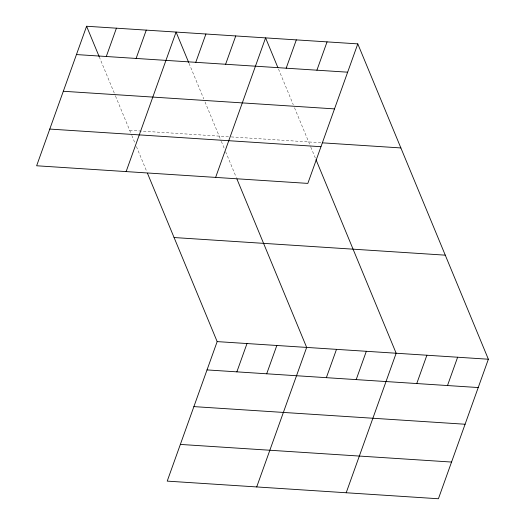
<?xml version="1.0" encoding="UTF-8"?>
<svg xmlns="http://www.w3.org/2000/svg" width="525" height="525" viewBox="0 0 525 525"><rect width="100%" height="100%" fill="white"/><g stroke="black" fill="none" stroke-linecap="round" stroke-linejoin="round"><path stroke-width="0.39" stroke-dasharray="2.62 1.97" d="M129.682 130.318L230.468 136.868M231.269 136.92L320.801 142.734M278.512 69.103L293.285 104.783M294.512 107.756L310.511 146.383M310.813 147.125L315.715 158.957M189.013 63.289L203.792 98.969M205.019 101.942L221.012 140.569M221.32 141.31L224.385 148.706M225.606 151.659L236.322 177.542M99.212 56.726L115.218 95.379M115.526 96.121L131.519 134.754M131.827 135.489L135.194 143.627M136.421 146.587L146.829 171.727"/><path stroke-width="0.79" d="M86.592 26.25L36.638 165.775L307.834 183.396L357.788 43.877L86.592 26.25L99.212 56.726M106.286 56.503L116.425 28.186M136.119 58.446L146.258 30.128M126.131 171.59L176.092 32.064L188.705 62.541M195.779 62.317L205.918 34.007M225.612 64.26L235.751 35.943M215.624 177.404L265.584 37.885L277.896 67.613M286.178 68.198L296.317 39.88M147.44 173.204L217.166 341.604L167.213 481.123L438.408 498.75L488.362 359.225L357.788 43.877M316.916 70.192L327.055 41.875M236.86 371.858L246.999 343.54M266.693 373.793L276.832 345.483M256.705 486.944L306.659 347.419L236.933 179.018M326.353 377.672L336.492 349.355M356.186 379.614L366.325 351.297M346.198 492.758L396.158 353.233L316.017 159.698M416.752 383.545L426.891 355.235M447.49 385.547L457.629 357.23M76.453 54.567L347.648 72.188M63.315 91.265L334.51 108.892M322.422 142.839L400.877 147.938M49.777 129.071L320.972 146.698M174.077 237.536L445.272 255.163M217.166 341.604L488.362 359.225M207.027 369.915L478.223 387.542M193.889 406.613L465.084 424.239M180.351 444.426L451.546 462.053"/></g></svg>
